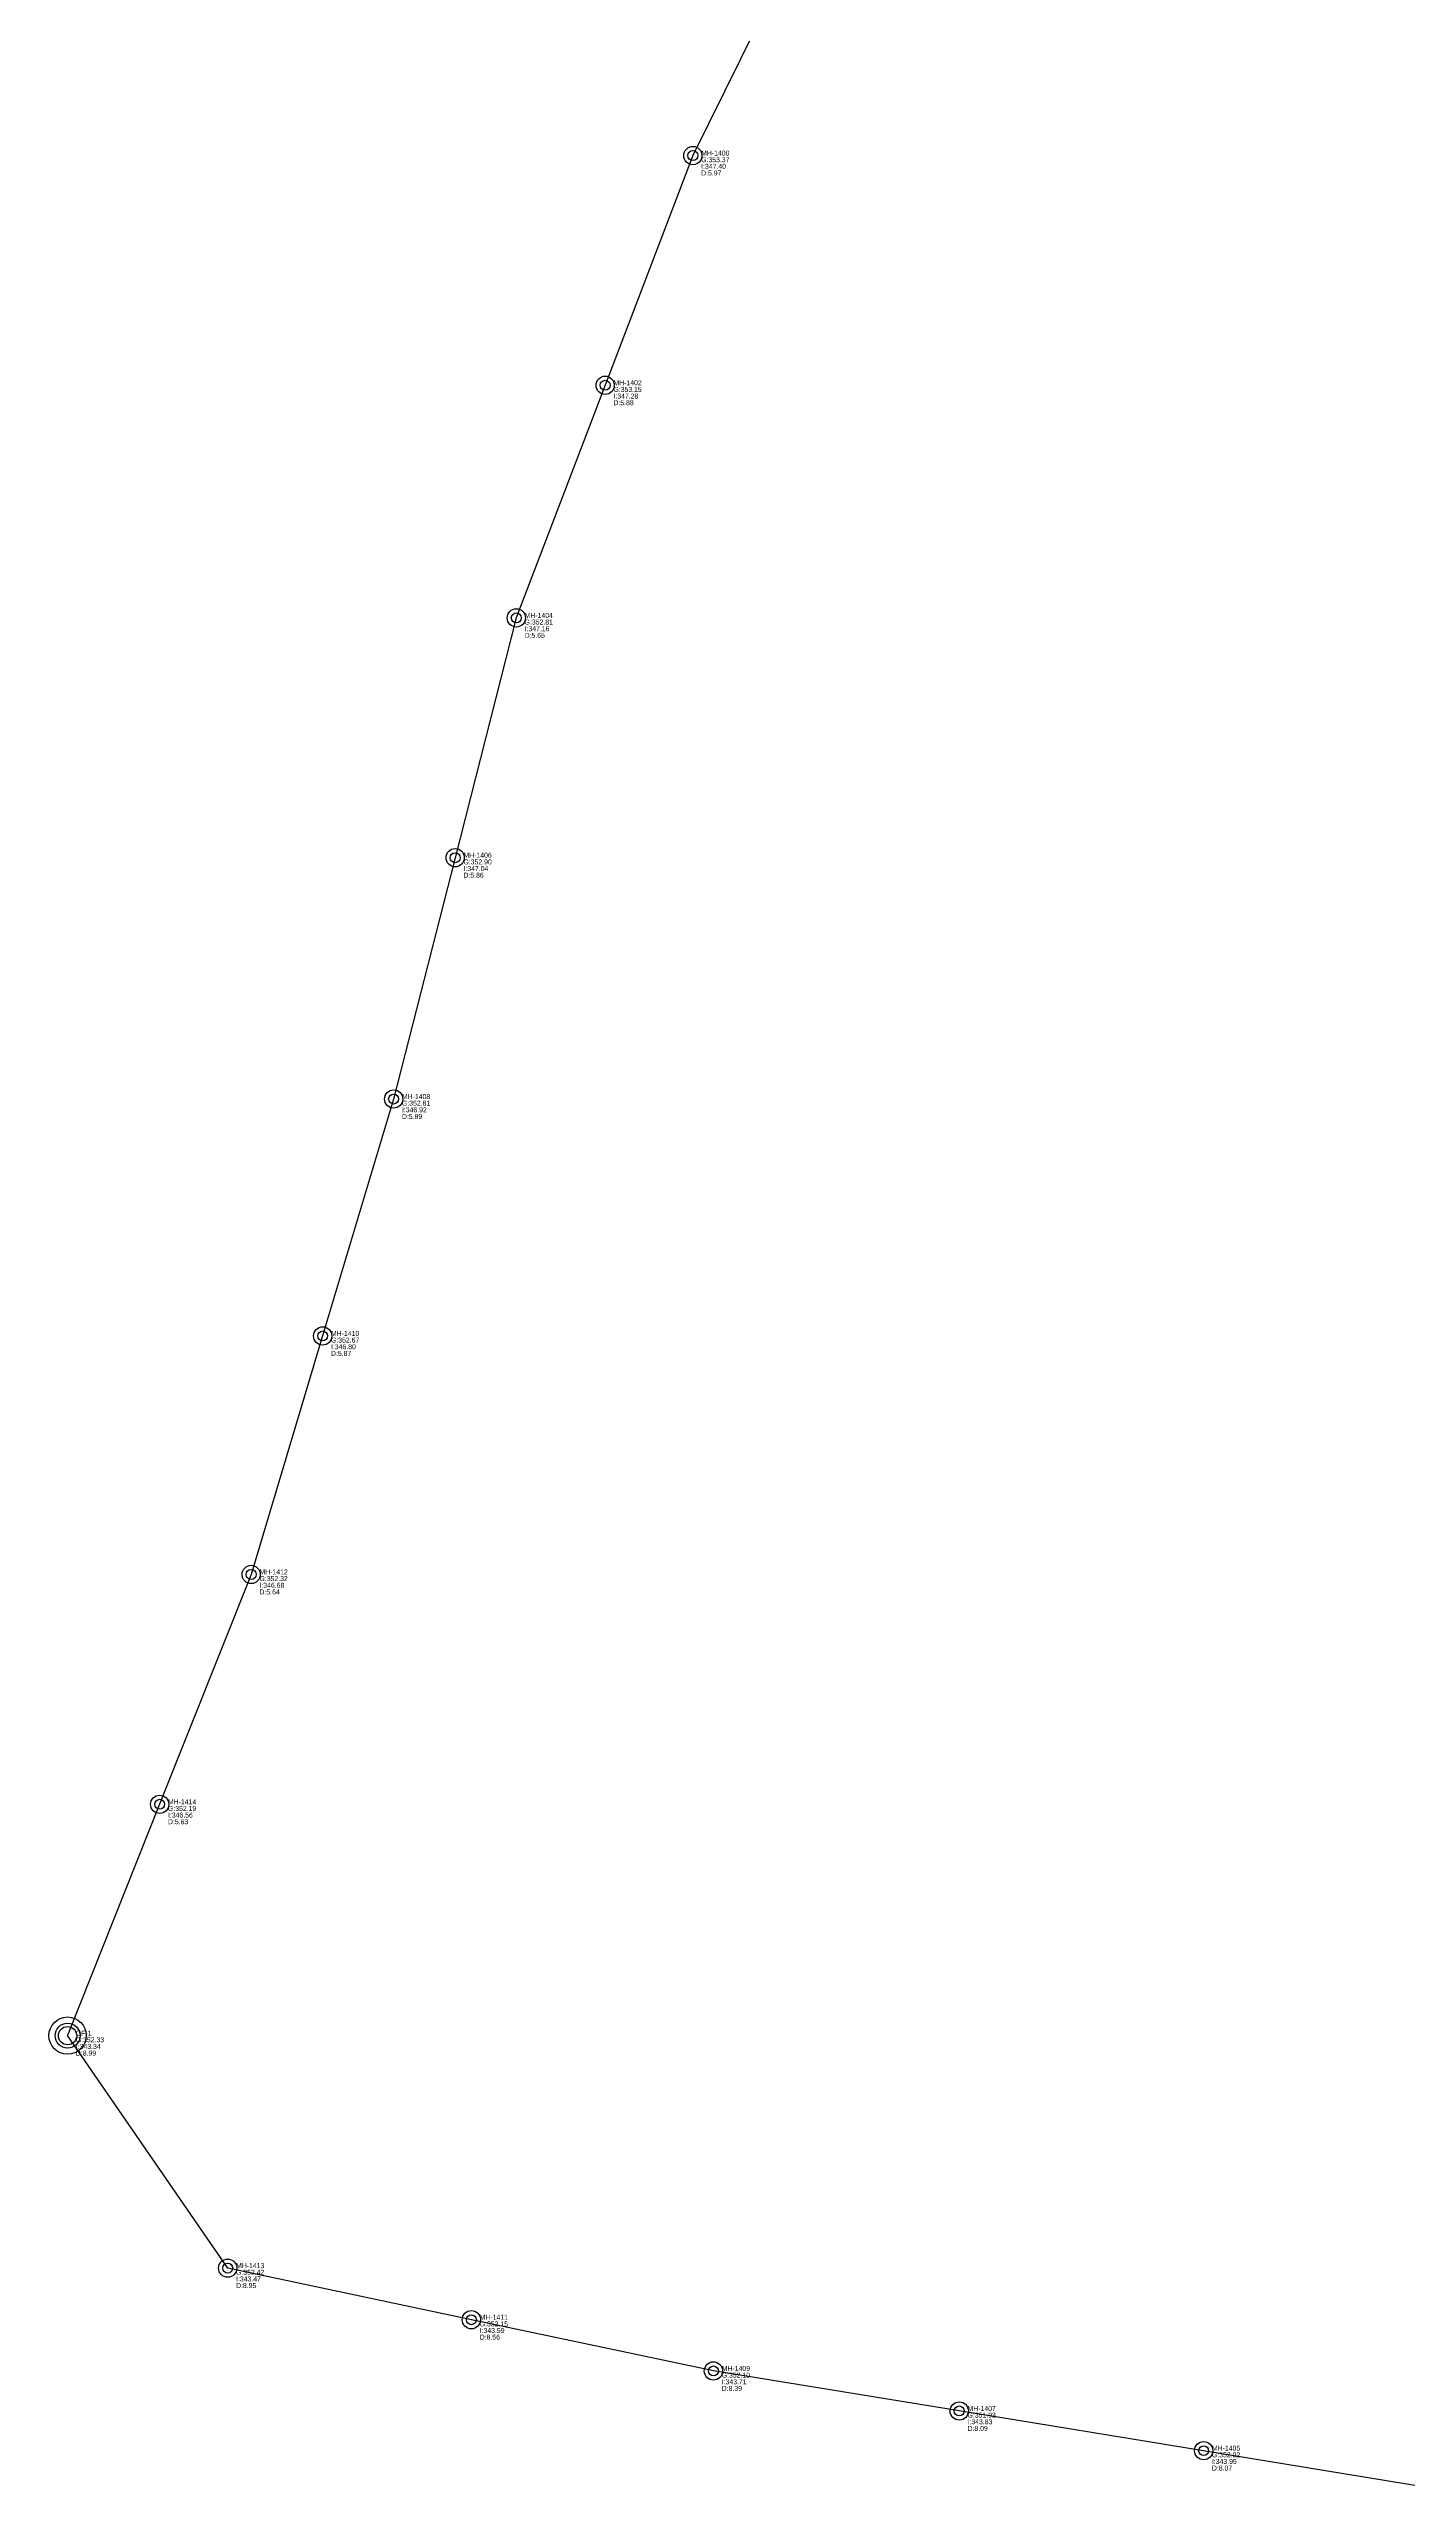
# Model space of a CAD drawing. Header units: metres. Extents: x 449149 to 451990, y 2566737 to 2570847.
# Drawn here: x 449149 to 449476, y 2567701 to 2568290 of the extents above; entities that cross this region are included whole.
import ezdxf

# ---------------------------------------------------------------- set-up
doc = ezdxf.new("R2010")
doc.units = ezdxf.units.M
for name, color, linetype in [('SEW-MAIN-PIPE', 5, 'Continuous'), ('SEW-MH', 7, 'Continuous'), ('SEW-MH-LABEL', 8, 'Continuous'), ('SEW-OUTFALL', 1, 'Continuous'), ('SEW-TRUNK-MH', 7, 'Continuous')]:
    doc.layers.add(name, color=color, linetype=linetype)

msp = doc.modelspace()

# ---------------------------------------------------------------- linework, layer by layer
at = {"layer": 'SEW-MAIN-PIPE'}
for points in [[(449330.43, 2568317.68), (449303.86, 2568263.89)], [(449303.86, 2568263.89), (449282.73, 2568208.54)], [(449282.73, 2568208.54), (449261.33, 2568152.49), (449261.33, 2568152.49)], [(449261.33, 2568152.49), (449246.6, 2568094.7)], [(449246.6, 2568094.7), (449231.78, 2568036.56)], [(449231.78, 2568036.56), (449214.68, 2567979.48)], [(449214.68, 2567979.48), (449197.46, 2567922.01)], [(449197.46, 2567922.01), (449175.41, 2567866.63)], [(449175.41, 2567866.63), (449153.22, 2567810.89)], [(449191.81, 2567754.87), (449153.22, 2567810.89)], [(449250.51, 2567742.44), (449191.81, 2567754.87)], [(449308.82, 2567730.1), (449250.51, 2567742.44)], [(449368.04, 2567720.46), (449308.82, 2567730.1), (449308.82, 2567730.1)], [(449426.91, 2567710.89), (449368.04, 2567720.46)], [(449486.11, 2567701.14), (449426.91, 2567710.89)]]:
    msp.add_lwpolyline(points, dxfattribs=at)
at = {"layer": 'SEW-MH'}
for centre in [(449303.86, 2568263.89), (449282.73, 2568208.54), (449261.33, 2568152.49), (449246.6, 2568094.7), (449231.78, 2568036.56), (449214.68, 2567979.48), (449197.46, 2567922.01), (449175.41, 2567866.63), (449191.81, 2567754.87), (449250.51, 2567742.44), (449308.82, 2567730.1), (449368.04, 2567720.46), (449426.91, 2567710.89)]:
    msp.add_circle(centre, 1.2, dxfattribs=at)
at = {"layer": 'SEW-OUTFALL'}
for radius in [4.5, 3]:
    msp.add_circle((449153.22, 2567810.89), radius, dxfattribs=at)
at = {"layer": 'SEW-TRUNK-MH'}
for centre in [(449303.86, 2568263.89), (449282.73, 2568208.54), (449261.33, 2568152.49), (449246.6, 2568094.7), (449231.78, 2568036.56), (449214.68, 2567979.48), (449197.46, 2567922.01), (449175.41, 2567866.63), (449153.22, 2567810.89), (449191.81, 2567754.87), (449250.51, 2567742.44), (449308.82, 2567730.1), (449368.04, 2567720.46), (449426.91, 2567710.89)]:
    msp.add_circle(centre, 2.2, dxfattribs=at)

# ---------------------------------------------------------------- texts
at = {"layer": 'SEW-MH-LABEL'}
for s, p in [('MH-1400', (449305.86, 2568263.89)), ('G:353.37', (449305.86, 2568262.29)), ('D:5.97', (449305.86, 2568259.09)), ('I:347.40', (449305.86, 2568260.69)), ('G:353.15', (449284.73, 2568206.94)), ('MH-1402', (449284.73, 2568208.54)), ('I:347.28', (449284.73, 2568205.34)), ('D:5.88', (449284.73, 2568203.74)), ('MH-1404', (449263.33, 2568152.49)), ('G:352.81', (449263.33, 2568150.89)), ('D:5.65', (449263.33, 2568147.69)), ('I:347.16', (449263.33, 2568149.29)), ('G:352.90', (449248.6, 2568093.1)), ('MH-1406', (449248.6, 2568094.7)), ('D:5.86', (449248.6, 2568089.9)), ('I:347.04', (449248.6, 2568091.5)), ('G:352.81', (449233.78, 2568034.96)), ('MH-1408', (449233.78, 2568036.56)), ('D:5.89', (449233.78, 2568031.76)), ('I:346.92', (449233.78, 2568033.36)), ('G:352.67', (449216.68, 2567977.88)), ('MH-1410', (449216.68, 2567979.48)), ('I:346.80', (449216.68, 2567976.28)), ('D:5.87', (449216.68, 2567974.68)), ('MH-1412', (449199.46, 2567922.01)), ('G:352.32', (449199.46, 2567920.41)), ('D:5.64', (449199.46, 2567917.21)), ('I:346.68', (449199.46, 2567918.81)), ('G:352.19', (449177.41, 2567865.03)), ('MH-1414', (449177.41, 2567866.63)), ('I:346.56', (449177.41, 2567863.43)), ('D:5.63', (449177.41, 2567861.83)), ('OF-1', (449155.22, 2567810.89)), ('G:352.33', (449155.22, 2567809.29)), ('D:8.99', (449155.22, 2567806.09)), ('I:343.34', (449155.22, 2567807.69)), ('G:352.42', (449193.81, 2567753.27)), ('MH-1413', (449193.81, 2567754.87)), ('I:343.47', (449193.81, 2567751.67)), ('D:8.95', (449193.81, 2567750.07)), ('G:352.15', (449252.51, 2567740.84)), ('MH-1411', (449252.51, 2567742.44)), ('D:8.56', (449252.51, 2567737.64)), ('I:343.59', (449252.51, 2567739.24)), ('G:352.10', (449310.82, 2567728.5)), ('MH-1409', (449310.82, 2567730.1)), ('D:8.39', (449310.82, 2567725.3)), ('I:343.71', (449310.82, 2567726.9)), ('G:351.93', (449370.04, 2567718.86)), ('MH-1407', (449370.04, 2567720.46)), ('I:343.83', (449370.04, 2567717.26)), ('D:8.09', (449370.04, 2567715.66)), ('MH-1405', (449428.91, 2567710.89)), ('G:352.02', (449428.91, 2567709.29)), ('D:8.07', (449428.91, 2567706.09)), ('I:343.95', (449428.91, 2567707.69))]:
    msp.add_text(s, height=1.2, dxfattribs=at).set_placement(p)

doc.saveas('drawing.dxf')
